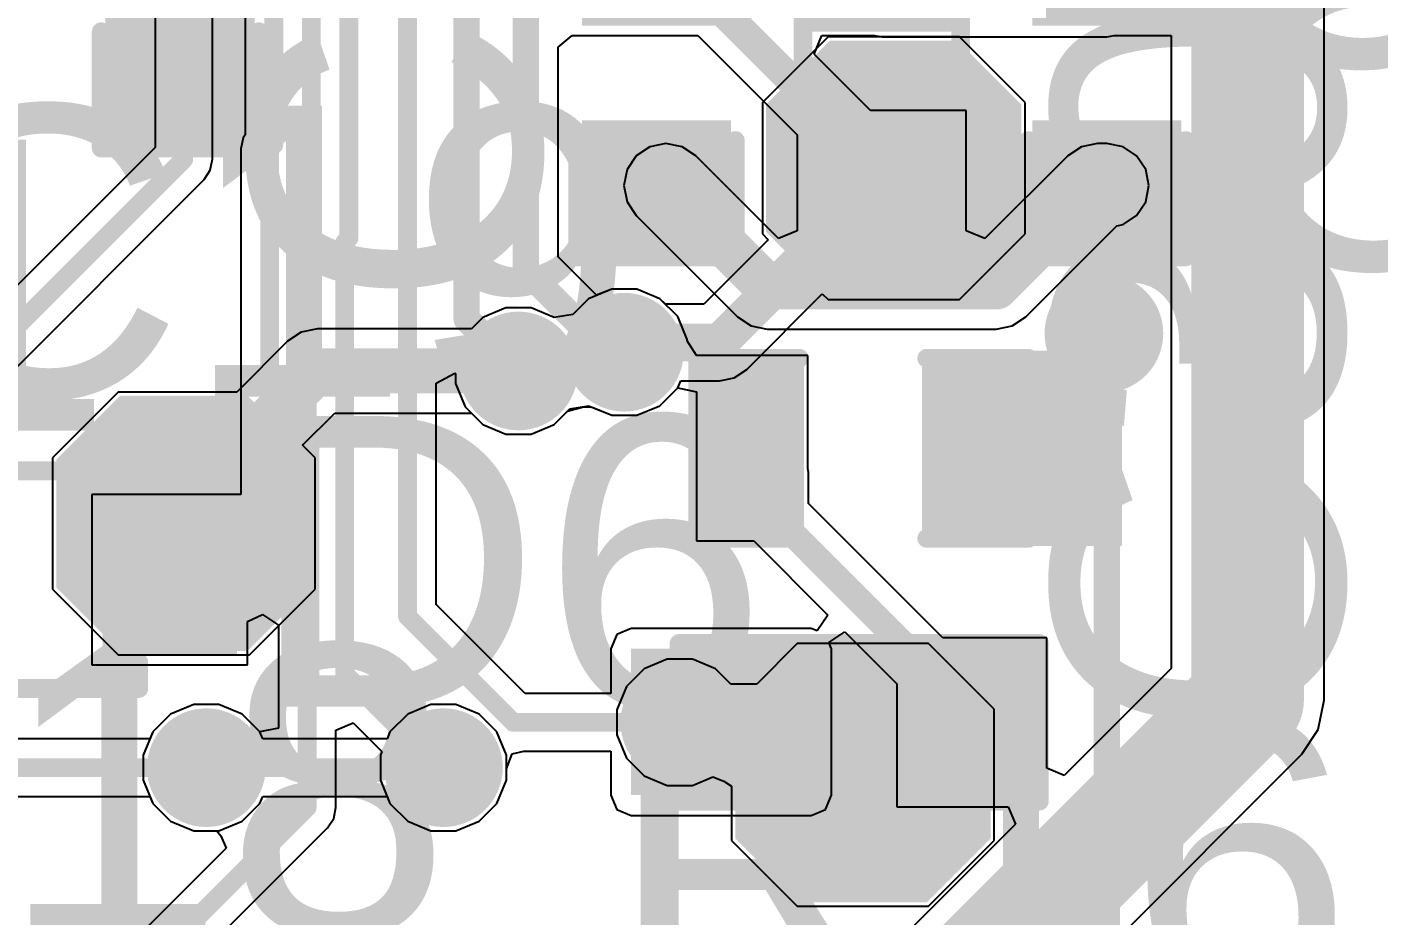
# Model space of a CAD drawing. Header units: millimetres. Extents: x -23 to 83, y -38 to 11.
# Drawn here: x 64.9 to 74.05, y -23.75 to -17.74 of the extents above; entities that cross this region are included whole.
import ezdxf

# ---------------------------------------------------------------- set-up
doc = ezdxf.new("R2010")
doc.units = ezdxf.units.MM
for name, color, linetype in [('BottomLayer', 5, 'Continuous'), ('BottomPaste', 16, 'Continuous'), ('BottomSolder', 6, 'Continuous'), ('TopLayer', 1, 'Continuous'), ('TopOverlay', 2, 'Continuous'), ('TopPaste', 8, 'Continuous'), ('TopSolder', 216, 'Continuous'), ('ViaHoleLayer', 16, 'Continuous')]:
    doc.layers.add(name, color=color, linetype=linetype)
doc.styles.add('Arial', font='', dxfattribs={"height": 0.2})
doc.styles.get('Arial').set_extended_font_data('Arial')

# ---------------------------------------------------------------- blocks, each defined once
blk = doc.blocks.new('C___0603_30')
at = {"layer": 'TopLayer'}
for points in [[(-0.3809999999999999, 0.4445), (-0.3809999999999999, -0.4445), (-1.143, -0.4445), (-1.143, 0.4445)], [(1.143, 0.4445), (1.143, -0.4445), (0.3809999999999999, -0.4445), (0.3809999999999999, 0.4445)]]:
    blk.add_hatch(color=1, dxfattribs=at).paths.add_polyline_path(points)
at = {"layer": 'TopPaste'}
for points in [[(-0.3809999999999999, 0.4445), (-0.3809999999999999, -0.4445), (-1.143, -0.4445), (-1.143, 0.4445)], [(1.143, 0.4445), (1.143, -0.4445), (0.3809999999999999, -0.4445), (0.3809999999999999, 0.4445)]]:
    blk.add_hatch(color=8, dxfattribs=at).paths.add_polyline_path(points)
at = {"layer": 'TopSolder'}
for points in [[(-0.3210001199999999, 0.50449988), (-0.3210001199999999, -0.50449988), (-1.20299988, -0.50449988), (-1.20299988, 0.50449988)], [(1.20299988, 0.50449988), (1.20299988, -0.50449988), (0.3210001199999999, -0.50449988), (0.3210001199999999, 0.50449988)]]:
    blk.add_hatch(color=216, dxfattribs=at).paths.add_polyline_path(points)
at = {"layer": 'TopOverlay', "const_width": 0.127}
for points in [[(-1.2446, -0.5334), (-1.2446, 0.5334)], [(-0.4571999999999999, 0.5334), (-1.2446, 0.5334)], [(1.2446, 0.5334), (0.4571999999999999, 0.5334)], [(1.2446, -0.5334), (1.2446, 0.5334)], [(-0.4571999999999999, -0.5334), (-1.2446, -0.5334)], [(1.2446, -0.5334), (0.4571999999999999, -0.5334)]]:
    blk.add_lwpolyline(points, dxfattribs=at)
at = {"layer": 'TopOverlay', "const_width": 0.0635}
for points in [[(-1.27635, 0.5334, 1), (-1.21285, 0.5334, 1)], [(-1.27635, 0.5334, 1), (-1.21285, 0.5334, 1)], [(-0.4889499999999999, 0.5334, 1), (-0.42545, 0.5334, 1)], [(0.42545, 0.5334, 1), (0.4889499999999999, 0.5334, 1)], [(1.21285, 0.5334, 1), (1.27635, 0.5334, 1)], [(1.21285, 0.5334, 1), (1.27635, 0.5334, 1)], [(-1.27635, -0.5334, 1), (-1.21285, -0.5334, 1)], [(-1.27635, -0.5334, 1), (-1.21285, -0.5334, 1)], [(-0.4889499999999999, -0.5334, 1), (-0.42545, -0.5334, 1)], [(0.42545, -0.5334, 1), (0.4889499999999999, -0.5334, 1)], [(1.21285, -0.5334, 1), (1.27635, -0.5334, 1)], [(1.21285, -0.5334, 1), (1.27635, -0.5334, 1)]]:
    blk.add_lwpolyline(points, format="xyb", close=True, dxfattribs=at)
blk = doc.blocks.new('CAP_0603_41')
at = {"layer": 'TopLayer'}
for points in [[(-0.3809999999999999, 0.4445), (-0.3809999999999999, -0.4445), (-1.143, -0.4445), (-1.143, 0.4445)], [(1.143, 0.4445), (1.143, -0.4445), (0.3809999999999999, -0.4445), (0.3809999999999999, 0.4445)]]:
    blk.add_hatch(color=1, dxfattribs=at).paths.add_polyline_path(points)
at = {"layer": 'TopPaste'}
for points in [[(-0.3809999999999999, 0.4445), (-0.3809999999999999, -0.4445), (-1.143, -0.4445), (-1.143, 0.4445)], [(1.143, 0.4445), (1.143, -0.4445), (0.3809999999999999, -0.4445), (0.3809999999999999, 0.4445)]]:
    blk.add_hatch(color=8, dxfattribs=at).paths.add_polyline_path(points)
at = {"layer": 'TopSolder'}
for points in [[(-0.3210001199999999, 0.50449988), (-0.3210001199999999, -0.50449988), (-1.20299988, -0.50449988), (-1.20299988, 0.50449988)], [(1.20299988, 0.50449988), (1.20299988, -0.50449988), (0.3210001199999999, -0.50449988), (0.3210001199999999, 0.50449988)]]:
    blk.add_hatch(color=216, dxfattribs=at).paths.add_polyline_path(points)
at = {"layer": 'TopOverlay', "const_width": 0.127}
for points in [[(-1.2446, 0.5334), (-1.2446, -0.5334)], [(-1.2446, 0.5334), (-0.4571999999999999, 0.5334)], [(0.4571999999999999, 0.5334), (1.2446, 0.5334)], [(1.2446, 0.5334), (1.2446, -0.5334)], [(-1.2446, -0.5334), (-0.4571999999999999, -0.5334)], [(0.4571999999999999, -0.5334), (1.2446, -0.5334)]]:
    blk.add_lwpolyline(points, dxfattribs=at)
at = {"layer": 'TopOverlay', "const_width": 0.0635}
for points in [[(-1.27635, 0.5334, 1), (-1.21285, 0.5334, 1)], [(-1.27635, 0.5334, 1), (-1.21285, 0.5334, 1)], [(-0.4889499999999999, 0.5334, 1), (-0.42545, 0.5334, 1)], [(0.42545, 0.5334, 1), (0.4889499999999999, 0.5334, 1)], [(1.21285, 0.5334, 1), (1.27635, 0.5334, 1)], [(1.21285, 0.5334, 1), (1.27635, 0.5334, 1)], [(-1.27635, -0.5334, 1), (-1.21285, -0.5334, 1)], [(-1.27635, -0.5334, 1), (-1.21285, -0.5334, 1)], [(-0.4889499999999999, -0.5334, 1), (-0.42545, -0.5334, 1)], [(0.42545, -0.5334, 1), (0.4889499999999999, -0.5334, 1)], [(1.21285, -0.5334, 1), (1.27635, -0.5334, 1)], [(1.21285, -0.5334, 1), (1.27635, -0.5334, 1)]]:
    blk.add_lwpolyline(points, format="xyb", close=True, dxfattribs=at)
blk = doc.blocks.new('CAP_0603_42')
at = {"layer": 'TopLayer'}
for points in [[(-0.3809999999999999, 0.4445), (-0.3809999999999999, -0.4445), (-1.143, -0.4445), (-1.143, 0.4445)], [(1.143, 0.4445), (1.143, -0.4445), (0.3809999999999999, -0.4445), (0.3809999999999999, 0.4445)]]:
    blk.add_hatch(color=1, dxfattribs=at).paths.add_polyline_path(points)
at = {"layer": 'TopPaste'}
for points in [[(-0.3809999999999999, 0.4445), (-0.3809999999999999, -0.4445), (-1.143, -0.4445), (-1.143, 0.4445)], [(1.143, 0.4445), (1.143, -0.4445), (0.3809999999999999, -0.4445), (0.3809999999999999, 0.4445)]]:
    blk.add_hatch(color=8, dxfattribs=at).paths.add_polyline_path(points)
at = {"layer": 'TopSolder'}
for points in [[(-0.3210001199999999, 0.50449988), (-0.3210001199999999, -0.50449988), (-1.20299988, -0.50449988), (-1.20299988, 0.50449988)], [(1.20299988, 0.50449988), (1.20299988, -0.50449988), (0.3210001199999999, -0.50449988), (0.3210001199999999, 0.50449988)]]:
    blk.add_hatch(color=216, dxfattribs=at).paths.add_polyline_path(points)
at = {"layer": 'TopOverlay', "const_width": 0.127}
for points in [[(-1.2446, 0.5334), (-1.2446, -0.5334)], [(-1.2446, 0.5334), (-0.4571999999999999, 0.5334)], [(0.4571999999999999, 0.5334), (1.2446, 0.5334)], [(1.2446, 0.5334), (1.2446, -0.5334)], [(-1.2446, -0.5334), (-0.4571999999999999, -0.5334)], [(0.4571999999999999, -0.5334), (1.2446, -0.5334)]]:
    blk.add_lwpolyline(points, dxfattribs=at)
at = {"layer": 'TopOverlay', "const_width": 0.0635}
for points in [[(-1.27635, 0.5334, 1), (-1.21285, 0.5334, 1)], [(-1.27635, 0.5334, 1), (-1.21285, 0.5334, 1)], [(-0.4889499999999999, 0.5334, 1), (-0.42545, 0.5334, 1)], [(0.42545, 0.5334, 1), (0.4889499999999999, 0.5334, 1)], [(1.21285, 0.5334, 1), (1.27635, 0.5334, 1)], [(1.21285, 0.5334, 1), (1.27635, 0.5334, 1)], [(-1.27635, -0.5334, 1), (-1.21285, -0.5334, 1)], [(-1.27635, -0.5334, 1), (-1.21285, -0.5334, 1)], [(-0.4889499999999999, -0.5334, 1), (-0.42545, -0.5334, 1)], [(0.42545, -0.5334, 1), (0.4889499999999999, -0.5334, 1)], [(1.21285, -0.5334, 1), (1.27635, -0.5334, 1)], [(1.21285, -0.5334, 1), (1.27635, -0.5334, 1)]]:
    blk.add_lwpolyline(points, format="xyb", close=True, dxfattribs=at)
blk = doc.blocks.new('SOD_323_55')
at = {"layer": 'TopLayer'}
for points in [[(-0.74999977, -0.4500003700000001), (-1.55000071, -0.4500003699999999), (-1.55000071, 0.4500003700000001), (-0.74999977, 0.4500003699999999)], [(1.55000071, -0.4500003700000001), (0.74999977, -0.4500003699999999), (0.74999977, 0.4500003700000001), (1.55000071, 0.4500003699999999)]]:
    blk.add_hatch(color=1, dxfattribs=at).paths.add_polyline_path(points)
at = {"layer": 'TopOverlay'}
for points in [[(-2.0066, 0.4826), (-0.9143999999999999, 0.4826), (-0.9143999999999999, 0.7874), (-2.0066, 0.7874)], [(-2.0066, -0.508), (-1.5748, -0.508), (-1.5748, 0.508), (-2.0066, 0.508)], [(-2.0066, -0.7874), (-0.9143999999999999, -0.7874), (-0.9143999999999999, -0.4826), (-2.0066, -0.4826)]]:
    blk.add_hatch(color=2, dxfattribs=at).paths.add_polyline_path(points)
at = {"layer": 'TopPaste'}
for points in [[(-0.74999977, -0.4500003700000001), (-1.55000071, -0.4500003699999999), (-1.55000071, 0.4500003700000001), (-0.74999977, 0.4500003699999999)], [(1.55000071, -0.4500003700000001), (0.74999977, -0.4500003699999999), (0.74999977, 0.4500003700000001), (1.55000071, 0.4500003699999999)]]:
    blk.add_hatch(color=8, dxfattribs=at).paths.add_polyline_path(points)
at = {"layer": 'TopSolder'}
for points in [[(-0.69499861, -0.50500153), (-1.60500187, -0.5050015299999998), (-1.60500187, 0.50500153), (-0.69499861, 0.5050015299999998)], [(1.60500187, -0.50500153), (0.69499861, -0.5050015299999998), (0.69499861, 0.50500153), (1.60500187, 0.5050015299999998)]]:
    blk.add_hatch(color=216, dxfattribs=at).paths.add_polyline_path(points)
at = {"layer": 'TopOverlay', "const_width": 0.127}
for points in [[(-0.9143999999999999, 0.7366), (0.9397999999999999, 0.7366)], [(0.9397999999999999, 0.5588), (0.9397999999999999, 0.7366)], [(0.9397999999999999, -0.7366), (0.9397999999999999, -0.5588)], [(-0.9143999999999999, -0.7366), (0.9397999999999999, -0.7366)]]:
    blk.add_lwpolyline(points, dxfattribs=at)
at = {"layer": 'TopOverlay', "const_width": 0.0635}
for points in [[(-0.9461499999999999, 0.7366, 1), (-0.88265, 0.7366, 1)], [(0.9080499999999999, 0.7366, 1), (0.9715499999999999, 0.7366, 1)], [(0.9080499999999999, 0.7366, 1), (0.9715499999999999, 0.7366, 1)], [(0.9080499999999999, 0.5588, 1), (0.9715499999999999, 0.5588, 1)], [(0.9080499999999999, -0.5588, 1), (0.9715499999999999, -0.5588, 1)], [(-0.9461499999999999, -0.7366, 1), (-0.88265, -0.7366, 1)], [(0.9080499999999999, -0.7366, 1), (0.9715499999999999, -0.7366, 1)], [(0.9080499999999999, -0.7366, 1), (0.9715499999999999, -0.7366, 1)]]:
    blk.add_lwpolyline(points, format="xyb", close=True, dxfattribs=at)
blk = doc.blocks.new('LED_0603_60')
at = {"layer": 'TopLayer'}
for points in [[(-0.999998, 0.5000002699999999), (-0.499999, 0.5000002699999999), (-0.499999, -0.5000002699999999), (-0.999998, -0.5000002699999999)], [(0.50000154, 0.5000002699999999), (1.00000054, 0.5000002699999999), (1.00000054, -0.5000002699999999), (0.50000154, -0.5000002699999999)]]:
    blk.add_hatch(color=1, dxfattribs=at).paths.add_polyline_path(points)
at = {"layer": 'TopOverlay'}
blk.add_hatch(color=2, dxfattribs=at).paths.add_polyline_path([(1.11760254, -0.6604), (1.75259746, -0.6604), (1.75259746, 0.6604), (1.11760254, 0.6604)])
at = {"layer": 'TopPaste'}
for points in [[(-0.999998, 0.5000002699999999), (-0.499999, 0.5000002699999999), (-0.499999, -0.5000002699999999), (-0.999998, -0.5000002699999999)], [(0.50000154, 0.5000002699999999), (1.00000054, 0.5000002699999999), (1.00000054, -0.5000002699999999), (0.50000154, -0.5000002699999999)]]:
    blk.add_hatch(color=8, dxfattribs=at).paths.add_polyline_path(points)
at = {"layer": 'TopSolder'}
for points in [[(-1.101598, 0.6016002699999999), (-0.398399, 0.6016002699999999), (-0.398399, -0.6016002699999999), (-1.101598, -0.6016002699999999)], [(0.39840154, 0.6016002699999999), (1.10160054, 0.6016002699999999), (1.10160054, -0.6016002699999999), (0.39840154, -0.6016002699999999)]]:
    blk.add_hatch(color=216, dxfattribs=at).paths.add_polyline_path(points)
at = {"layer": 'TopOverlay', "const_width": 0.127}
for points in [[(-1.1176, 0.6096), (-0.4318, 0.6096)], [(-1.1176, -0.6096), (-1.1176, 0.6096)], [(0.4318, 0.6096), (1.11760254, 0.6096)], [(1.11760254, -0.6096), (1.11760254, 0.6096)], [(-1.1176, -0.6096), (-0.4318, -0.6096)], [(0.4318, -0.6096), (1.11760254, -0.6096)]]:
    blk.add_lwpolyline(points, dxfattribs=at)
at = {"layer": 'TopOverlay', "const_width": 0.0635}
for points in [[(-1.14935, 0.6096, 1), (-1.08585, 0.6096, 1)], [(-1.14935, 0.6096, 1), (-1.08585, 0.6096, 1)], [(-0.46355, 0.6096, 1), (-0.40005, 0.6096, 1)], [(0.40005, 0.6096, 1), (0.46355, 0.6096, 1)], [(1.08585254, 0.6096, 1), (1.14935254, 0.6096, 1)], [(1.08585254, 0.6096, 1), (1.14935254, 0.6096, 1)], [(-1.14935, -0.6096, 1), (-1.08585, -0.6096, 1)], [(-1.14935, -0.6096, 1), (-1.08585, -0.6096, 1)], [(-0.46355, -0.6096, 1), (-0.40005, -0.6096, 1)], [(0.40005, -0.6096, 1), (0.46355, -0.6096, 1)], [(1.08585254, -0.6096, 1), (1.14935254, -0.6096, 1)], [(1.08585254, -0.6096, 1), (1.14935254, -0.6096, 1)]]:
    blk.add_lwpolyline(points, format="xyb", close=True, dxfattribs=at)
blk = doc.blocks.new('T__________B_77')
at = {"layer": 'BottomLayer'}
blk.add_hatch(color=5, dxfattribs=at).paths.add_polyline_path([(0.3809999999999999, 0.7619999999999999), (-0.3809999999999999, 0.7619999999999999), (-0.7619999999999999, 0.3809999999999999), (-0.7619999999999999, -0.3809999999999999), (-0.3809999999999999, -0.7619999999999999), (0.3809999999999999, -0.7619999999999999), (0.7619999999999999, -0.3809999999999999), (0.7619999999999999, 0.3809999999999999)])
at = {"layer": 'BottomPaste'}
blk.add_hatch(color=16, dxfattribs=at).paths.add_polyline_path([(0.3809999999999999, 0.7619999999999999), (-0.3809999999999999, 0.7619999999999999), (-0.7619999999999999, 0.3809999999999999), (-0.7619999999999999, -0.3809999999999999), (-0.3809999999999999, -0.7619999999999999), (0.3809999999999999, -0.7619999999999999), (0.7619999999999999, -0.3809999999999999), (0.7619999999999999, 0.3809999999999999)])
at = {"layer": 'BottomSolder'}
blk.add_hatch(color=6, dxfattribs=at).paths.add_polyline_path([(0.4318, 0.8636), (-0.4318, 0.8636), (-0.8636, 0.4318), (-0.8636, -0.4318), (-0.4318, -0.8636), (0.4318, -0.8636), (0.8636, -0.4318), (0.8636, 0.4318)])
blk = doc.blocks.new('T__________B_78')
at = {"layer": 'BottomLayer'}
blk.add_hatch(color=5, dxfattribs=at).paths.add_polyline_path([(0.3809999999999999, 0.7619999999999999), (-0.3809999999999999, 0.7619999999999999), (-0.7619999999999999, 0.3809999999999999), (-0.7619999999999999, -0.3809999999999999), (-0.3809999999999999, -0.7619999999999999), (0.3809999999999999, -0.7619999999999999), (0.7619999999999999, -0.3809999999999999), (0.7619999999999999, 0.3809999999999999)])
at = {"layer": 'BottomPaste'}
blk.add_hatch(color=16, dxfattribs=at).paths.add_polyline_path([(0.3809999999999999, 0.7619999999999999), (-0.3809999999999999, 0.7619999999999999), (-0.7619999999999999, 0.3809999999999999), (-0.7619999999999999, -0.3809999999999999), (-0.3809999999999999, -0.7619999999999999), (0.3809999999999999, -0.7619999999999999), (0.7619999999999999, -0.3809999999999999), (0.7619999999999999, 0.3809999999999999)])
at = {"layer": 'BottomSolder'}
blk.add_hatch(color=6, dxfattribs=at).paths.add_polyline_path([(0.4318, 0.8636), (-0.4318, 0.8636), (-0.8636, 0.4318), (-0.8636, -0.4318), (-0.4318, -0.8636), (0.4318, -0.8636), (0.8636, -0.4318), (0.8636, 0.4318)])
blk = doc.blocks.new('R___0603_108')
at = {"layer": 'TopLayer'}
for points in [[(-0.3809999999999999, 0.4445), (-0.3809999999999999, -0.4445), (-1.143, -0.4445), (-1.143, 0.4445)], [(1.143, 0.4445), (1.143, -0.4445), (0.3809999999999999, -0.4445), (0.3809999999999999, 0.4445)]]:
    blk.add_hatch(color=1, dxfattribs=at).paths.add_polyline_path(points)
at = {"layer": 'TopPaste'}
for points in [[(-0.3809999999999999, 0.4445), (-0.3809999999999999, -0.4445), (-1.143, -0.4445), (-1.143, 0.4445)], [(1.143, 0.4445), (1.143, -0.4445), (0.3809999999999999, -0.4445), (0.3809999999999999, 0.4445)]]:
    blk.add_hatch(color=8, dxfattribs=at).paths.add_polyline_path(points)
at = {"layer": 'TopSolder'}
for points in [[(-0.2794, 0.5460999999999999), (-0.2794, -0.5460999999999999), (-1.2446, -0.5460999999999999), (-1.2446, 0.5460999999999999)], [(1.2446, 0.5460999999999999), (1.2446, -0.5460999999999999), (0.2794, -0.5460999999999999), (0.2794, 0.5460999999999999)]]:
    blk.add_hatch(color=216, dxfattribs=at).paths.add_polyline_path(points)
at = {"layer": 'TopOverlay', "const_width": 0.127}
for points in [[(1.2192, 0.5334), (-1.2192, 0.5334)], [(-1.2192, 0.5334), (-1.2192, -0.5334)], [(1.2192, 0.5334), (1.2192, -0.5334)], [(1.2192, -0.5334), (-1.2192, -0.5334)]]:
    blk.add_lwpolyline(points, dxfattribs=at)
at = {"layer": 'TopOverlay', "const_width": 0.0635}
for points in [[(-1.25095, 0.5334, 1), (-1.18745, 0.5334, 1)], [(-1.25095, 0.5334, 1), (-1.18745, 0.5334, 1)], [(1.18745, 0.5334, 1), (1.25095, 0.5334, 1)], [(1.18745, 0.5334, 1), (1.25095, 0.5334, 1)], [(-1.25095, -0.5334, 1), (-1.18745, -0.5334, 1)], [(-1.25095, -0.5334, 1), (-1.18745, -0.5334, 1)], [(1.18745, -0.5334, 1), (1.25095, -0.5334, 1)], [(1.18745, -0.5334, 1), (1.25095, -0.5334, 1)]]:
    blk.add_lwpolyline(points, format="xyb", close=True, dxfattribs=at)
blk = doc.blocks.new('R___0603_109')
at = {"layer": 'TopLayer'}
for points in [[(-0.3809999999999999, 0.4445), (-0.3809999999999999, -0.4445), (-1.143, -0.4445), (-1.143, 0.4445)], [(1.143, 0.4445), (1.143, -0.4445), (0.3809999999999999, -0.4445), (0.3809999999999999, 0.4445)]]:
    blk.add_hatch(color=1, dxfattribs=at).paths.add_polyline_path(points)
at = {"layer": 'TopPaste'}
for points in [[(-0.3809999999999999, 0.4445), (-0.3809999999999999, -0.4445), (-1.143, -0.4445), (-1.143, 0.4445)], [(1.143, 0.4445), (1.143, -0.4445), (0.3809999999999999, -0.4445), (0.3809999999999999, 0.4445)]]:
    blk.add_hatch(color=8, dxfattribs=at).paths.add_polyline_path(points)
at = {"layer": 'TopSolder'}
for points in [[(-0.2794, 0.5460999999999999), (-0.2794, -0.5460999999999999), (-1.2446, -0.5460999999999999), (-1.2446, 0.5460999999999999)], [(1.2446, 0.5460999999999999), (1.2446, -0.5460999999999999), (0.2794, -0.5460999999999999), (0.2794, 0.5460999999999999)]]:
    blk.add_hatch(color=216, dxfattribs=at).paths.add_polyline_path(points)
at = {"layer": 'TopOverlay', "const_width": 0.127}
for points in [[(-1.2192, 0.5334), (1.2192, 0.5334)], [(-1.2192, 0.5334), (-1.2192, -0.5334)], [(1.2192, 0.5334), (1.2192, -0.5334)], [(-1.2192, -0.5334), (1.2192, -0.5334)]]:
    blk.add_lwpolyline(points, dxfattribs=at)
at = {"layer": 'TopOverlay', "const_width": 0.0635}
for points in [[(-1.25095, 0.5334, 1), (-1.18745, 0.5334, 1)], [(-1.25095, 0.5334, 1), (-1.18745, 0.5334, 1)], [(1.18745, 0.5334, 1), (1.25095, 0.5334, 1)], [(1.18745, 0.5334, 1), (1.25095, 0.5334, 1)], [(-1.25095, -0.5334, 1), (-1.18745, -0.5334, 1)], [(-1.25095, -0.5334, 1), (-1.18745, -0.5334, 1)], [(1.18745, -0.5334, 1), (1.25095, -0.5334, 1)], [(1.18745, -0.5334, 1), (1.25095, -0.5334, 1)]]:
    blk.add_lwpolyline(points, format="xyb", close=True, dxfattribs=at)
blk = doc.blocks.new('T__________B_131')
at = {"layer": 'BottomLayer'}
blk.add_hatch(color=5, dxfattribs=at).paths.add_polyline_path([(0.3809999999999999, 0.7619999999999999), (-0.3809999999999999, 0.7619999999999999), (-0.7619999999999999, 0.3809999999999999), (-0.7619999999999999, -0.3809999999999999), (-0.3809999999999999, -0.7619999999999999), (0.3809999999999999, -0.7619999999999999), (0.7619999999999999, -0.3809999999999999), (0.7619999999999999, 0.3809999999999999)])
at = {"layer": 'BottomPaste'}
blk.add_hatch(color=16, dxfattribs=at).paths.add_polyline_path([(0.3809999999999999, 0.7619999999999999), (-0.3809999999999999, 0.7619999999999999), (-0.7619999999999999, 0.3809999999999999), (-0.7619999999999999, -0.3809999999999999), (-0.3809999999999999, -0.7619999999999999), (0.3809999999999999, -0.7619999999999999), (0.7619999999999999, -0.3809999999999999), (0.7619999999999999, 0.3809999999999999)])
at = {"layer": 'BottomSolder'}
blk.add_hatch(color=6, dxfattribs=at).paths.add_polyline_path([(0.4318, 0.8636), (-0.4318, 0.8636), (-0.8636, 0.4318), (-0.8636, -0.4318), (-0.4318, -0.8636), (0.4318, -0.8636), (0.8636, -0.4318), (0.8636, 0.4318)])

msp = doc.modelspace()

# ---------------------------------------------------------------- hatches: boundary and pattern name
at = {"layer": 'BottomLayer'}
h = msp.add_hatch(color=5, dxfattribs=at)
edge = h.paths.add_edge_path()
edge.add_arc((72.18679999999999, -19.812), 0.2999994, 0, 360)
h = msp.add_hatch(color=5, dxfattribs=at)
edge = h.paths.add_edge_path()
edge.add_arc((68.94021771999999, -19.939), 0.2999994, 0, 360)
h = msp.add_hatch(color=5, dxfattribs=at)
edge = h.paths.add_edge_path()
edge.add_arc((68.22439999999999, -20.066), 0.2999994, 0, 360)
h = msp.add_hatch(color=5, dxfattribs=at)
edge = h.paths.add_edge_path()
edge.add_arc((69.3166, -22.443694), 0.2999994, 0, 360)
h = msp.add_hatch(color=5, dxfattribs=at)
edge = h.paths.add_edge_path()
edge.add_arc((66.11111999999999, -22.75058188), 0.2999994, 0, 360)
h = msp.add_hatch(color=5, dxfattribs=at)
edge = h.paths.add_edge_path()
edge.add_arc((67.7164, -22.75058188), 0.2999994, 0, 360)
at = {"layer": 'BottomSolder'}
h = msp.add_hatch(color=6, dxfattribs=at)
edge = h.paths.add_edge_path()
edge.add_arc((72.18679999999999, -19.812), 0.4015993999999999, 0, 360)
h = msp.add_hatch(color=6, dxfattribs=at)
edge = h.paths.add_edge_path()
edge.add_arc((68.94021771999999, -19.939), 0.4015993999999999, 0, 360)
h = msp.add_hatch(color=6, dxfattribs=at)
edge = h.paths.add_edge_path()
edge.add_arc((68.22439999999999, -20.066), 0.4015993999999999, 0, 360)
h = msp.add_hatch(color=6, dxfattribs=at)
edge = h.paths.add_edge_path()
edge.add_arc((69.3166, -22.443694), 0.4015993999999999, 0, 360)
h = msp.add_hatch(color=6, dxfattribs=at)
edge = h.paths.add_edge_path()
edge.add_arc((66.11111999999999, -22.75058188), 0.4015993999999999, 0, 360)
h = msp.add_hatch(color=6, dxfattribs=at)
edge = h.paths.add_edge_path()
edge.add_arc((67.7164, -22.75058188), 0.4015993999999999, 0, 360)
at = {"layer": 'TopLayer'}
h = msp.add_hatch(color=1, dxfattribs=at)
edge = h.paths.add_edge_path()
edge.add_arc((72.18679999999999, -19.812), 0.2999994, 0, 360)
h = msp.add_hatch(color=1, dxfattribs=at)
edge = h.paths.add_edge_path()
edge.add_arc((68.94021771999999, -19.939), 0.2999994, 0, 360)
h = msp.add_hatch(color=1, dxfattribs=at)
edge = h.paths.add_edge_path()
edge.add_arc((68.22439999999999, -20.066), 0.2999994, 0, 360)
msp.add_hatch(color=1, dxfattribs=at).paths.add_polyline_path([(68.9864, -22.9362), (70.20559999999999, -22.9362), (70.20559999999999, -21.9456), (68.9864, -21.9456)])
h = msp.add_hatch(color=1, dxfattribs=at)
edge = h.paths.add_edge_path()
edge.add_arc((69.3166, -22.443694), 0.2999994, 0, 360)
h = msp.add_hatch(color=1, dxfattribs=at)
edge = h.paths.add_edge_path()
edge.add_arc((66.11111999999999, -22.75058188), 0.2999994, 0, 360)
h = msp.add_hatch(color=1, dxfattribs=at)
edge = h.paths.add_edge_path()
edge.add_arc((67.7164, -22.75058188), 0.2999994, 0, 360)
at = {"layer": 'TopSolder'}
h = msp.add_hatch(color=216, dxfattribs=at)
edge = h.paths.add_edge_path()
edge.add_arc((72.18679999999999, -19.812), 0.4015993999999999, 0, 360)
h = msp.add_hatch(color=216, dxfattribs=at)
edge = h.paths.add_edge_path()
edge.add_arc((68.94021771999999, -19.939), 0.4015993999999999, 0, 360)
h = msp.add_hatch(color=216, dxfattribs=at)
edge = h.paths.add_edge_path()
edge.add_arc((68.22439999999999, -20.066), 0.4015993999999999, 0, 360)
h = msp.add_hatch(color=216, dxfattribs=at)
edge = h.paths.add_edge_path()
edge.add_arc((69.3166, -22.443694), 0.4015993999999999, 0, 360)
h = msp.add_hatch(color=216, dxfattribs=at)
edge = h.paths.add_edge_path()
edge.add_arc((66.11111999999999, -22.75058188), 0.4015993999999999, 0, 360)
h = msp.add_hatch(color=216, dxfattribs=at)
edge = h.paths.add_edge_path()
edge.add_arc((67.7164, -22.75058188), 0.4015993999999999, 0, 360)
at = {"layer": 'ViaHoleLayer'}
h = msp.add_hatch(color=16, dxfattribs=at)
edge = h.paths.add_edge_path()
edge.add_arc((72.18679999999999, -19.812), 0.1499997, 0, 360)
h = msp.add_hatch(color=16, dxfattribs=at)
edge = h.paths.add_edge_path()
edge.add_arc((68.94021771999999, -19.939), 0.1499997, 0, 360)
h = msp.add_hatch(color=16, dxfattribs=at)
edge = h.paths.add_edge_path()
edge.add_arc((68.22439999999999, -20.066), 0.1499997, 0, 360)
h = msp.add_hatch(color=16, dxfattribs=at)
edge = h.paths.add_edge_path()
edge.add_arc((69.3166, -22.443694), 0.1499997, 0, 360)
h = msp.add_hatch(color=16, dxfattribs=at)
edge = h.paths.add_edge_path()
edge.add_arc((66.11111999999999, -22.75058188), 0.1499997, 0, 360)
h = msp.add_hatch(color=16, dxfattribs=at)
edge = h.paths.add_edge_path()
edge.add_arc((67.7164, -22.75058188), 0.1499997, 0, 360)

# ---------------------------------------------------------------- linework, layer by layer
at = {"layer": 'BottomLayer'}
for p, q in [((66.15295126, -18.6336813), (66.15295126, -15.95498206)), ((65.76448873999999, -16.02657958), (65.76448873999999, -18.55324204)), ((70.31989999999999, -17.8054), (69.8754, -18.2499)), ((71.2089, -17.8054), (70.31989999999999, -17.8054)), ((71.6534, -18.2499), (71.2089, -17.8054)), ((69.8754, -18.2499), (69.8754, -19.1389)), ((71.6534, -19.1389), (71.6534, -18.2499)), ((65.76448873999999, -18.55324204), (64.06242712, -20.25530112)), ((66.13816592, -18.70802202), (66.15295379999999, -18.633694)), ((66.15295379999999, -18.633694), (66.15295126, -18.6336813)), ((66.09606287999999, -18.77103688), (66.13816592, -18.70802202)), ((64.33711287999999, -20.52998688), (66.09605526, -18.77104196)), ((66.09605526, -18.77104196), (66.09606287999999, -18.77103688)), ((69.91452362, -19.17802362), (69.47872566, -19.61382158)), ((69.8754, -19.1389), (69.91452362, -19.17802362)), ((71.2089, -19.5834), (71.6534, -19.1389)), ((68.69834368, -19.57700936), (68.5921666, -19.68318644)), ((68.85528266, -19.5120006), (68.69834368, -19.57700936)), ((69.02515278, -19.5120006), (68.85528266, -19.5120006)), ((69.18209175999999, -19.57700936), (69.02515278, -19.5120006)), ((69.21890398, -19.61382158), (69.18209175999999, -19.57700936)), ((69.76912132, -20.05592128), (70.2807713, -19.5442713)), ((70.2807713, -19.5442713), (70.31989999999999, -19.5834)), ((68.13946494, -19.6390006), (67.98252595999999, -19.70400936)), ((68.30933506, -19.6390006), (68.13946494, -19.6390006)), ((68.46627149999999, -19.70400936), (68.30933506, -19.6390006)), ((69.47872566, -19.61382158), (69.21890398, -19.61382158)), ((70.31989999999999, -19.5834), (71.2089, -19.5834)), ((67.98252595999999, -19.70400936), (67.90540902, -19.7811263)), ((68.5921666, -19.68318644), (68.46627149999999, -19.70400936)), ((66.75419720000001, -19.80281028), (66.66177676, -19.86456276)), ((66.863214, -19.78112376), (66.75419720000001, -19.80281028)), ((66.8632267, -19.7811263), (66.863214, -19.78112376)), ((67.90540902, -19.7811263), (66.8632267, -19.7811263)), ((66.66177168, -19.86457038), (66.31784805999999, -20.208494)), ((66.66177676, -19.86456276), (66.66177168, -19.86457038)), ((69.58599747999999, -20.1317733), (69.68510319999999, -20.11206036)), ((69.68510319999999, -20.11206036), (69.76912132, -20.05592128)), ((65.51422, -20.208494), (65.06971999999999, -20.652994)), ((66.31784805999999, -20.208494), (65.51422, -20.208494)), ((69.18209175999999, -20.30099064), (69.30220836, -20.18087404)), ((69.30220836, -20.18087404), (69.32254614, -20.1317733)), ((69.32254614, -20.1317733), (69.58599747999999, -20.1317733)), ((68.57245112, -20.32181356), (68.69834621999999, -20.30099064)), ((68.69834621999999, -20.30099064), (68.85528266, -20.3659994)), ((69.02515278, -20.3659994), (69.18209175999999, -20.30099064)), ((66.76340723999999, -20.56868124), (66.98121223999999, -20.3508737)), ((66.98121223999999, -20.3508737), (67.90540902, -20.3508737)), ((67.90540902, -20.3508737), (67.98252595999999, -20.42799064)), ((68.46627403999999, -20.42799064), (68.57245112, -20.32181356)), ((68.85528266, -20.3659994), (69.02515278, -20.3659994)), ((67.98252595999999, -20.42799064), (68.13946494, -20.4929994)), ((68.13946494, -20.4929994), (68.30933506, -20.4929994)), ((68.30933506, -20.4929994), (68.46627403999999, -20.42799064)), ((66.84772, -20.652994), (66.76340723999999, -20.56868124)), ((65.06971999999999, -20.652994), (65.06971999999999, -21.541994)), ((66.84772, -21.541994), (66.84772, -20.652994)), ((65.06971999999999, -21.541994), (65.51422, -21.986494)), ((66.40322, -21.986494), (66.84772, -21.541994)), ((70.11162, -21.910294), (69.83719586, -22.18471814)), ((71.00062, -21.910294), (70.11162, -21.910294)), ((71.44512, -22.354794), (71.00062, -21.910294)), ((65.51422, -21.986494), (66.40322, -21.986494)), ((69.23166494, -22.0166946), (69.07472596, -22.08170336)), ((69.40153506, -22.0166946), (69.23166494, -22.0166946)), ((69.55847404, -22.08170336), (69.40153506, -22.0166946)), ((69.07472596, -22.08170336), (68.95460935999999, -22.20181996)), ((69.66148881999999, -22.18471814), (69.55847404, -22.08170336)), ((68.95460935999999, -22.20181996), (68.8896006, -22.35875894)), ((69.83719586, -22.18471814), (69.66148881999999, -22.18471814)), ((66.02618494, -22.32358248), (65.86924595999999, -22.38859124)), ((66.19605506, -22.32358248), (66.02618494, -22.32358248)), ((66.35299404, -22.38859124), (66.19605506, -22.32358248)), ((67.63146494, -22.32358248), (67.47452596, -22.38859124)), ((67.80133506, -22.32358248), (67.63146494, -22.32358248)), ((67.95827403999999, -22.38859124), (67.80133506, -22.32358248)), ((65.86924595999999, -22.38859124), (65.74912936, -22.50870784)), ((66.47311063999999, -22.50870784), (66.35299404, -22.38859124)), ((67.47452596, -22.38859124), (67.35440935999999, -22.50870784)), ((68.07839064, -22.50870784), (67.95827403999999, -22.38859124)), ((68.8896006, -22.35875894), (68.8896006, -22.52862906)), ((71.44512, -23.243794), (71.44512, -22.354794)), ((65.74912936, -22.50870784), (65.6841206, -22.66564682)), ((66.49284644, -22.55635062), (66.47311063999999, -22.50870784)), ((67.35440935999999, -22.50870784), (67.33467356, -22.55635062)), ((68.14339939999999, -22.66564682), (68.07839064, -22.50870784)), ((67.33467356, -22.55635062), (66.49284644, -22.55635062)), ((68.8896006, -22.52862906), (68.95460935999999, -22.68556804)), ((65.6841206, -22.66564682), (65.6841206, -22.83551694)), ((68.14339939999999, -22.83551694), (68.14339939999999, -22.66564682)), ((68.95460935999999, -22.68556804), (69.07472596, -22.80568464)), ((65.6841206, -22.83551694), (65.74912936, -22.99245592)), ((68.07839064, -22.99245592), (68.14339939999999, -22.83551694)), ((69.07472596, -22.80568464), (69.23166494, -22.8706934)), ((69.23166494, -22.8706934), (69.40153506, -22.8706934)), ((69.40153506, -22.8706934), (69.54012, -22.81328686)), ((69.54012, -22.81328686), (69.61491538, -22.8425502)), ((69.61491538, -22.8425502), (69.66712, -22.87664462)), ((69.66712, -22.87664462), (69.66712, -23.243794)), ((66.47311063999999, -22.99245592), (66.49284644, -22.94481314)), ((66.49284644, -22.94481314), (67.33467356, -22.94481314)), ((67.33467356, -22.94481314), (67.35440935999999, -22.99245592)), ((65.74912936, -22.99245592), (65.86924595999999, -23.11257252)), ((66.35299404, -23.11257252), (66.47311063999999, -22.99245592)), ((67.35440935999999, -22.99245592), (67.47452596, -23.11257252)), ((67.95827403999999, -23.11257252), (68.07839064, -22.99245592)), ((65.86924595999999, -23.11257252), (66.02618494, -23.17758128)), ((66.19605506, -23.17758128), (66.35299404, -23.11257252)), ((67.47452596, -23.11257252), (67.63146494, -23.17758128)), ((67.80133506, -23.17758128), (67.95827403999999, -23.11257252)), ((66.02618494, -23.17758128), (66.19605506, -23.17758128)), ((67.63146494, -23.17758128), (67.80133506, -23.17758128)), ((69.66712, -23.243794), (70.11162, -23.688294)), ((71.00062, -23.688294), (71.44512, -23.243794)), ((70.11162, -23.688294), (71.00062, -23.688294))]:
    msp.add_line(p, q, dxfattribs=at)
for points, const_width in [([(65.95872, -18.633694), (65.95872, -15.94612508)], 0.127), ([(63.59652, -20.995894), (65.95872, -18.633694)], 0.127), ([(69.58599747999999, -19.87279744), (70.76439492, -18.6944)], 0.254), ([(70.76439492, -18.6944), (70.7644, -18.6944)], 0.1778), ([(68.94021771999999, -19.939), (69.00642027999999, -19.87279744)], 0.254), ([(69.00642027999999, -19.87279744), (69.58599747999999, -19.87279744)], 0.254), ([(66.11111999999999, -20.818094), (66.863214, -20.066)], 0.3048), ([(66.863214, -20.066), (68.22439999999999, -20.066)], 0.3048), ([(69.3166, -22.443694), (70.55611999999999, -22.443694)], 0.254), ([(66.11111999999999, -22.75058188), (67.7164, -22.75058188)], 0.127)]:
    msp.add_lwpolyline(points, dxfattribs=dict(at, const_width=const_width))
for points, const_width in [([(65.92697, -18.633694, 1), (65.99047, -18.633694, 1)], 0.0635), ([(65.92697, -18.633694, 1), (65.99047, -18.633694, 1)], 0.0635), ([(70.70089492, -18.6944, 1), (70.82789491999999, -18.6944, 1)], 0.127), ([(70.71994491999999, -18.6944, 1), (70.80884492, -18.6944, 1)], 0.08889999999999999), ([(70.71995, -18.6944, 1), (70.80884999999999, -18.6944, 1)], 0.08889999999999999), ([(68.94292028, -19.87279744, 1), (69.06992027999999, -19.87279744, 1)], 0.127), ([(68.94292028, -19.87279744, 1), (69.06992027999999, -19.87279744, 1)], 0.127), ([(69.52249748, -19.87279744, 1), (69.64949748, -19.87279744, 1)], 0.127), ([(69.52249748, -19.87279744, 1), (69.64949748, -19.87279744, 1)], 0.127), ([(68.87671772, -19.939, 1), (69.00371772, -19.939, 1)], 0.127), ([(66.787014, -20.066, 1), (66.93941399999999, -20.066, 1)], 0.1524), ([(66.787014, -20.066, 1), (66.93941399999999, -20.066, 1)], 0.1524), ([(68.14819999999999, -20.066, 1), (68.3006, -20.066, 1)], 0.1524), ([(66.03492, -20.818094, 1), (66.18732, -20.818094, 1)], 0.1524), ([(69.2531, -22.443694, 1), (69.3801, -22.443694, 1)], 0.127), ([(70.49262, -22.443694, 1), (70.61962, -22.443694, 1)], 0.127), ([(66.07937, -22.75058188, 1), (66.14287, -22.75058188, 1)], 0.0635), ([(67.68465, -22.75058188, 1), (67.74815, -22.75058188, 1)], 0.0635)]:
    msp.add_lwpolyline(points, format="xyb", close=True, dxfattribs=dict(at, const_width=const_width))
at = {"layer": 'TopLayer'}
for p, q in [((73.67757172, -22.2935673), (73.67757172, -16.347694)), ((66.37408873999999, -17.058894), (66.37408873999999, -18.46858384)), ((68.49335044, -17.8745134), (68.58762254, -17.795494)), ((68.58762254, -17.795494), (69.43909912, -17.795494)), ((69.43909912, -17.795494), (70.11162, -18.46801742)), ((70.22534342, -17.922494), (70.27794936000001, -17.795494)), ((70.27794936000001, -17.795494), (70.63308708, -17.795494)), ((70.63308708, -17.795494), (70.68311999999999, -17.80544572)), ((70.68311999999999, -17.80544572), (72.20711999999999, -17.80544572)), ((72.20711999999999, -17.80544572), (72.25715292, -17.795494)), ((72.25715292, -17.795494), (72.64166827999999, -17.795494)), ((72.64166827999999, -17.795494), (72.64166827999999, -22.07903636)), ((68.49335044, -19.29405336), (68.49335044, -17.8745134)), ((70.60634342, -18.303494), (70.22534342, -17.922494)), ((71.25461999999999, -18.303494), (70.60634342, -18.303494)), ((71.25461999999999, -19.11801358), (71.25461999999999, -18.303494)), ((66.37408873999999, -18.46858384), (66.36065468, -18.48869048)), ((70.11162, -18.46801742), (70.11162, -19.11801612)), ((66.36065468, -18.48869048), (66.34586934, -18.56302104)), ((66.34586934, -18.56302104), (66.34586934, -20.9014949)), ((69.11360319999999, -18.54830428), (69.02118275999999, -18.61005676)), ((69.22261999999999, -18.52661776), (69.11360319999999, -18.54830428)), ((69.33163679999998, -18.54830428), (69.22261999999999, -18.52661776)), ((69.42405724, -18.61005676), (69.33163679999998, -18.54830428)), ((72.03460319999999, -18.54830428), (71.94218276, -18.61005676)), ((72.14362, -18.52661776), (72.03460319999999, -18.54830428)), ((72.1436327, -18.5266203), (72.14362, -18.52661776)), ((72.20711999999999, -18.5266203), (72.1436327, -18.5266203)), ((72.3161368, -18.54830428), (72.20711999999999, -18.5266203)), ((72.40855724, -18.61005676), (72.3161368, -18.54830428)), ((69.02118275999999, -18.61005676), (68.95943028, -18.7024772)), ((69.98461999999999, -19.17061952), (69.42405724, -18.61005676)), ((71.94217768, -18.61006438), (71.38161999999998, -19.17061952)), ((71.94218276, -18.61005676), (71.94217768, -18.61006438)), ((72.47030972, -18.7024772), (72.40855724, -18.61005676)), ((68.95943028, -18.7024772), (68.93774375999999, -18.811494)), ((72.4919937, -18.811494), (72.47030972, -18.7024772)), ((68.93774375999999, -18.811494), (68.95943028, -18.9205108)), ((72.47030972, -18.9205108), (72.4919937, -18.811494)), ((68.95943028, -18.9205108), (69.02118275999999, -19.01293124)), ((72.40855724, -19.01293124), (72.47030972, -18.9205108)), ((69.02118275999999, -19.01293124), (69.70697768, -19.69872362)), ((72.3161368, -19.07468372), (72.40855724, -19.01293124)), ((70.11162, -19.11801612), (69.98461999999999, -19.17061952)), ((71.38161999999998, -19.17061952), (71.25461999999999, -19.11801358)), ((71.65925723999999, -19.69873124), (72.27514882, -19.08283712)), ((72.27514882, -19.08283712), (72.3161368, -19.07468372)), ((68.75347183999999, -19.55417476), (68.49335044, -19.29405336)), ((68.85528266, -19.5120006), (68.75347183999999, -19.55417476)), ((69.02515278, -19.5120006), (68.85528266, -19.5120006)), ((69.18209175999999, -19.57700936), (69.02515278, -19.5120006)), ((69.30220836, -19.69712596), (69.18209175999999, -19.57700936)), ((69.36721711999999, -19.85406494), (69.30220836, -19.69712596)), ((69.70697768, -19.69872362), (69.70698276, -19.69873124)), ((69.70698276, -19.69873124), (69.7994032, -19.76048372)), ((69.7994032, -19.76048372), (69.90841999999999, -19.78217024)), ((71.45782, -19.78217024), (71.56683679999999, -19.76048372)), ((71.56683679999999, -19.76048372), (71.65925723999999, -19.69873124)), ((69.36721711999999, -19.8611363), (69.36721711999999, -19.85406494)), ((69.90841999999999, -19.78217024), (69.90843269999999, -19.7821677)), ((69.90843269999999, -19.7821677), (71.4578073, -19.7821677)), ((71.4578073, -19.7821677), (71.45782, -19.78217024)), ((69.42912454, -19.96249246), (69.36721711999999, -19.8611363)), ((69.47171272, -19.962495), (69.42912454, -19.96249246)), ((70.183121, -19.962495), (69.47171272, -19.962495)), ((70.183121, -20.7293337), (70.183121, -19.962495)), ((67.6673526, -20.149312), (67.7943526, -20.08142796)), ((67.7943526, -20.08142796), (67.79740059999999, -20.08346504)), ((67.79740059999999, -20.08346504), (67.79740059999999, -20.15093506)), ((67.6673526, -21.64726684), (67.6673526, -20.149312)), ((67.79740059999999, -20.15093506), (67.86240935999999, -20.30787404)), ((69.18209175999999, -20.30099064), (69.302122, -20.1809604)), ((69.302122, -20.1809604), (69.30263762, -20.18096294)), ((69.30263762, -20.18096294), (69.42912199999999, -20.2063477)), ((69.42912199999999, -20.2063477), (69.42912199999999, -21.216493)), ((67.86240935999999, -20.30787404), (67.98252595999999, -20.42799064)), ((68.55600462, -20.33826006), (68.66511032, -20.30969268)), ((68.66511032, -20.30969268), (68.72255496, -20.31101856)), ((68.72255496, -20.31101856), (68.85528266, -20.3659994)), ((69.02515278, -20.3659994), (69.18209175999999, -20.30099064)), ((68.46627403999999, -20.42799064), (68.55600462, -20.33826006)), ((68.85528266, -20.3659994), (69.02515278, -20.3659994)), ((67.98252595999999, -20.42799064), (68.13946494, -20.4929994)), ((68.13946494, -20.4929994), (68.30933506, -20.4929994)), ((68.30933506, -20.4929994), (68.46627403999999, -20.42799064)), ((70.1873501, -20.7505935), (70.183121, -20.7293337)), ((70.1873501, -20.96351662), (70.1873501, -20.7505935)), ((66.34586934, -20.9014949), (65.33712104, -20.9014949)), ((65.33712104, -20.9014949), (65.33712104, -22.0554931)), ((71.09603002, -21.872194), (70.1873501, -20.96351662)), ((69.42912199999999, -21.216493), (69.81771151999999, -21.216493)), ((69.81771151999999, -21.216493), (70.31875954, -21.71754102)), ((68.2695485, -22.24946274), (67.6673526, -21.64726684)), ((66.39111944, -21.76100042), (66.49112686, -21.7149934)), ((66.39111944, -22.0554931), (66.39111944, -21.76100042)), ((66.49112686, -21.7149934), (66.59986934, -21.78698716)), ((70.31875954, -21.71754102), (70.24681912, -21.82520908)), ((66.59986934, -21.78698716), (66.59986934, -22.4828608)), ((68.88919673999999, -21.84839674), (68.8489352, -21.9456)), ((68.9864, -21.8081352), (68.88919673999999, -21.84839674)), ((70.20559999999999, -21.8081352), (68.9864, -21.8081352)), ((70.24681912, -21.82520908), (70.20559999999999, -21.8081352)), ((70.32599092, -21.90438088), (70.43365897999999, -21.83244046)), ((70.43365897999999, -21.83244046), (70.78472, -22.18350402)), ((68.8489352, -21.9456), (68.8489352, -22.24946274)), ((70.3430648, -21.9456), (70.32599092, -21.90438088)), ((70.3430648, -22.9362), (70.3430648, -21.9456)), ((71.80072, -21.872194), (71.09603002, -21.872194)), ((71.80072, -22.75404898), (71.80072, -21.872194)), ((65.33712104, -22.0554931), (66.39111944, -22.0554931)), ((72.64166827999999, -22.07903636), (71.91805276, -22.80265188)), ((70.78472, -22.18350402), (70.78472, -23.015194)), ((66.02618494, -22.32358248), (65.86924595999999, -22.38859124)), ((66.19605506, -22.32358248), (66.02618494, -22.32358248)), ((66.35299404, -22.38859124), (66.19605506, -22.32358248)), ((68.8489352, -22.24946274), (68.2695485, -22.24946274)), ((73.63814583999999, -22.49179144), (73.67757426, -22.29358)), ((73.67757426, -22.29358), (73.67757172, -22.2935673)), ((65.86924595999999, -22.38859124), (65.74912936, -22.50870784)), ((66.47286933999999, -22.50846654), (66.35299404, -22.38859124)), ((65.74912936, -22.50870784), (65.72939355999999, -22.55635062)), ((66.47430951999999, -22.50846146), (66.47286933999999, -22.50846654)), ((66.59986934, -22.4828608), (66.47430951999999, -22.50846146)), ((66.98833186, -22.49635328), (67.10566461999998, -22.44775038)), ((66.98833186, -23.0202994), (66.98833186, -22.49635328)), ((67.10566461999998, -22.44775038), (67.29940565999999, -22.64149142)), ((73.52586767999999, -22.65982768), (73.63814583999999, -22.49179144)), ((65.72939355999999, -22.55635062), (63.64589251999999, -22.55635062)), ((67.29940565999999, -22.64149142), (67.2894006, -22.66564682)), ((67.2894006, -22.66564682), (67.2894006, -22.83551694)), ((68.14339939999999, -22.75832634), (68.18203788, -22.65651806)), ((68.18203788, -22.65651806), (68.26073216, -22.63792526)), ((68.26073216, -22.63792526), (68.8489352, -22.63792526)), ((68.8489352, -22.63792526), (68.8489352, -22.9362)), ((70.07375368, -26.11194168), (73.52586767999999, -22.65982768)), ((68.14339939999999, -22.83551694), (68.14339939999999, -22.75832634)), ((71.91805276, -22.80265188), (71.80072, -22.75404898)), ((67.2894006, -22.83551694), (67.35440935999999, -22.99245592)), ((68.07839064, -22.99245592), (68.14339939999999, -22.83551694)), ((63.44608849999999, -22.94481314), (65.72939355999999, -22.94481314)), ((65.72939355999999, -22.94481314), (65.74912936, -22.99245592)), ((68.8489352, -22.9362), (68.88919673999999, -23.03340326)), ((70.30280326, -23.03340326), (70.3430648, -22.9362)), ((65.74912936, -22.99245592), (65.86924595999999, -23.11257252)), ((66.97354652, -23.09462996), (66.98833186, -23.0202994)), ((67.35440935999999, -22.99245592), (67.47452596, -23.11257252)), ((67.95827403999999, -23.11257252), (68.07839064, -22.99245592)), ((68.88919673999999, -23.03340326), (68.9864, -23.0736648)), ((70.20559999999999, -23.0736648), (70.30280326, -23.03340326)), ((70.78472, -23.015194), (71.53957498, -23.015194)), ((71.53957498, -23.015194), (71.58817788, -23.13252676)), ((65.86924595999999, -23.11257252), (66.02618494, -23.17758128)), ((66.93144348, -23.15764228), (66.97354652, -23.09462996)), ((67.47452596, -23.11257252), (67.63146494, -23.17758128)), ((67.80133506, -23.17758128), (67.95827403999999, -23.11257252)), ((68.9864, -23.0736648), (70.20559999999999, -23.0736648)), ((71.58817788, -23.13252676), (69.49296235999999, -25.22774228)), ((66.02618494, -23.17758128), (66.18252702, -23.17758128)), ((66.0965912, -23.99249456), (66.93144348, -23.15764228)), ((66.18252702, -23.17758128), (66.21047718, -23.21219386)), ((66.21047718, -23.21219386), (66.2449018, -23.29481244)), ((67.63146494, -23.17758128), (67.80133506, -23.17758128)), ((66.2449018, -23.29481244), (65.71977711999999, -23.81993712))]:
    msp.add_line(p, q, dxfattribs=at)
for points, const_width in [([(67.87312308, -19.71472308), (67.87312308, -14.24849322)], 0.1778), ([(68.27322134, -19.38523174), (68.27322134, -14.24849322)], 0.1778), ([(67.47312133999999, -21.72772134), (67.47312133999999, -14.24849322)], 0.127), ([(67.07632, -19.1679068), (67.07632, -15.02811066)], 0.127), ([(66.82231999999999, -19.06269746), (66.82231999999999, -15.13332)], 0.127), ([(66.56832, -18.53480164), (66.56832, -15.23873)], 0.127), ([(73.15962, -22.29358), (73.15962, -16.347694)], 0.7619999999999999), ([(69.26071999999999, -17.287494), (70.68311999999999, -18.709894)], 0.2032), ([(66.5401006, -18.56302104), (66.56832, -18.53480164)], 0.127), ([(66.5401006, -21.4040974), (66.5401006, -18.56302104)], 0.127), ([(69.22261999999999, -18.811494), (69.90841999999999, -19.497294)], 0.3048), ([(71.45782, -19.497294), (72.14362, -18.811494)], 0.3048), ([(72.14362, -18.811494), (72.20711999999999, -18.811494)], 0.3048), ([(66.7941006, -19.09091686), (66.82231999999999, -19.06269746)], 0.127), ([(66.7941006, -23.0202994), (66.7941006, -19.09091686)], 0.127), ([(67.0481006, -19.1961262), (67.07632, -19.1679068)], 0.127), ([(67.0481006, -22.1155006), (67.0481006, -19.1961262)], 0.127), ([(68.27322134, -19.38523174), (68.82698959999999, -19.939)], 0.1778), ([(69.90841999999999, -19.497294), (71.45782, -19.497294)], 0.3048), ([(67.87312308, -19.71472308), (68.22439999999999, -20.066)], 0.1778), ([(68.82698959999999, -19.939), (68.94021771999999, -19.939)], 0.1778), ([(69.8061215, -20.589494), (69.967221, -20.7505935)], 0.1778), ([(69.967221, -21.054695), (69.967221, -20.7505935)], 0.1778), ([(69.967221, -21.054695), (71.29271999999999, -22.380194)], 0.1778), ([(66.465704, -21.478494), (66.5401006, -21.4040974)], 0.127), ([(65.86412024, -21.478494), (66.465704, -21.478494)], 0.127), ([(67.47312133999999, -21.72772134), (68.189094, -22.443694)], 0.127), ([(69.707506, -25.745694), (73.15962, -22.29358)], 0.7619999999999999), ([(67.0481006, -22.1155006), (67.7164, -22.7838)], 0.127), ([(71.29271999999999, -22.443694), (71.29271999999999, -22.380194)], 0.1778), ([(68.189094, -22.443694), (69.3166, -22.443694)], 0.127), ([(63.36563399999999, -22.75058188), (66.11111999999999, -22.75058188)], 0.127), ([(65.85712, -23.95728), (66.7941006, -23.0202994)], 0.127)]:
    msp.add_lwpolyline(points, dxfattribs=dict(at, const_width=const_width))
for points, const_width in [([(66.53657, -18.53480164, 1), (66.60007, -18.53480164, 1)], 0.0635), ([(66.53657, -18.53480164, 1), (66.60007, -18.53480164, 1)], 0.0635), ([(66.5083506, -18.56302104, 1), (66.57185059999999, -18.56302104, 1)], 0.0635), ([(66.5083506, -18.56302104, 1), (66.57185059999999, -18.56302104, 1)], 0.0635), ([(69.14642, -18.811494, 1), (69.29881999999999, -18.811494, 1)], 0.1524), ([(70.63232, -18.709894, 1), (70.73392, -18.709894, 1)], 0.1016), ([(72.06742, -18.811494, 1), (72.21982, -18.811494, 1)], 0.1524), ([(72.06742, -18.811494, 1), (72.21982, -18.811494, 1)], 0.1524), ([(72.13091999999999, -18.811494, 1), (72.28332, -18.811494, 1)], 0.1524), ([(66.7623506, -19.09091686, 1), (66.8258506, -19.09091686, 1)], 0.0635), ([(66.7623506, -19.09091686, 1), (66.8258506, -19.09091686, 1)], 0.0635), ([(66.79057, -19.06269746, 1), (66.85407, -19.06269746, 1)], 0.0635), ([(66.79057, -19.06269746, 1), (66.85407, -19.06269746, 1)], 0.0635), ([(67.04457, -19.1679068, 1), (67.10807, -19.1679068, 1)], 0.0635), ([(67.04457, -19.1679068, 1), (67.10807, -19.1679068, 1)], 0.0635), ([(67.0163506, -19.1961262, 1), (67.0798506, -19.1961262, 1)], 0.0635), ([(67.0163506, -19.1961262, 1), (67.0798506, -19.1961262, 1)], 0.0635), ([(68.22877134, -19.38523174, 1), (68.31767134, -19.38523174, 1)], 0.08889999999999999), ([(68.22877134, -19.38523174, 1), (68.31767134, -19.38523174, 1)], 0.08889999999999999), ([(69.83221999999999, -19.497294, 1), (69.98461999999999, -19.497294, 1)], 0.1524), ([(69.83221999999999, -19.497294, 1), (69.98461999999999, -19.497294, 1)], 0.1524), ([(71.38161999999998, -19.497294, 1), (71.53402, -19.497294, 1)], 0.1524), ([(71.38161999999998, -19.497294, 1), (71.53402, -19.497294, 1)], 0.1524), ([(67.82867308, -19.71472308, 1), (67.91757308, -19.71472308, 1)], 0.08889999999999999), ([(67.82867308, -19.71472308, 1), (67.91757308, -19.71472308, 1)], 0.08889999999999999), ([(68.78253959999999, -19.939, 1), (68.87143959999999, -19.939, 1)], 0.08889999999999999), ([(68.78253959999999, -19.939, 1), (68.87143959999999, -19.939, 1)], 0.08889999999999999), ([(68.89576772, -19.939, 1), (68.98466771999999, -19.939, 1)], 0.08889999999999999), ([(68.17994999999999, -20.066, 1), (68.26884999999999, -20.066, 1)], 0.08889999999999999), ([(69.7616715, -20.589494, 1), (69.8505715, -20.589494, 1)], 0.08889999999999999), ([(69.922771, -20.7505935, 1), (70.011671, -20.7505935, 1)], 0.08889999999999999), ([(69.922771, -20.7505935, 1), (70.011671, -20.7505935, 1)], 0.08889999999999999), ([(69.922771, -21.054695, 1), (70.011671, -21.054695, 1)], 0.08889999999999999), ([(69.922771, -21.054695, 1), (70.011671, -21.054695, 1)], 0.08889999999999999), ([(66.5083506, -21.4040974, 1), (66.57185059999999, -21.4040974, 1)], 0.0635), ([(66.5083506, -21.4040974, 1), (66.57185059999999, -21.4040974, 1)], 0.0635), ([(65.83237023999999, -21.478494, 1), (65.89587024, -21.478494, 1)], 0.0635), ([(66.433954, -21.478494, 1), (66.49745399999999, -21.478494, 1)], 0.0635), ([(66.433954, -21.478494, 1), (66.49745399999999, -21.478494, 1)], 0.0635), ([(67.44137134, -21.72772134, 1), (67.50487134, -21.72772134, 1)], 0.0635), ([(67.44137134, -21.72772134, 1), (67.50487134, -21.72772134, 1)], 0.0635), ([(72.96911999999999, -22.29358, 1), (73.35011999999999, -22.29358, 1)], 0.3809999999999999), ([(72.96911999999999, -22.29358, 1), (73.35011999999999, -22.29358, 1)], 0.3809999999999999), ([(67.0163506, -22.1155006, 1), (67.0798506, -22.1155006, 1)], 0.0635), ([(67.0163506, -22.1155006, 1), (67.0798506, -22.1155006, 1)], 0.0635), ([(71.24826999999999, -22.380194, 1), (71.33716999999999, -22.380194, 1)], 0.08889999999999999), ([(71.24826999999999, -22.380194, 1), (71.33716999999999, -22.380194, 1)], 0.08889999999999999), ([(68.157344, -22.443694, 1), (68.220844, -22.443694, 1)], 0.0635), ([(68.157344, -22.443694, 1), (68.220844, -22.443694, 1)], 0.0635), ([(69.28484999999999, -22.443694, 1), (69.34835, -22.443694, 1)], 0.0635), ([(71.24826999999999, -22.443694, 1), (71.33716999999999, -22.443694, 1)], 0.08889999999999999), ([(66.07937, -22.75058188, 1), (66.14287, -22.75058188, 1)], 0.0635), ([(67.68465, -22.7838, 1), (67.74815, -22.7838, 1)], 0.0635), ([(66.7623506, -23.0202994, 1), (66.8258506, -23.0202994, 1)], 0.0635), ([(66.7623506, -23.0202994, 1), (66.8258506, -23.0202994, 1)], 0.0635)]:
    msp.add_lwpolyline(points, format="xyb", close=True, dxfattribs=dict(at, const_width=const_width))
at = {"layer": 'TopOverlay', "const_width": 0.1778}
msp.add_lwpolyline([(72.20711999999999, -24.93772), (72.20711999999999, -21.249894)], dxfattribs=at)
at = {"layer": 'TopOverlay', "const_width": 0.08889999999999999}
msp.add_lwpolyline([(72.16266999999999, -21.249894, 1), (72.25156999999999, -21.249894, 1)], format="xyb", close=True, dxfattribs=at)

# ---------------------------------------------------------------- block references
for name, p, rotation in [('C___0603_30', (65.93332, -17.312894), 270), ('CAP_0603_42', (69.15911999999999, -18.049494), 90), ('CAP_0603_41', (72.20711999999999, -18.049494), 90), ('R___0603_109', (70.68311999999999, -18.049494), 90), ('T__________B_78', (70.7644, -18.6944), 180), ('T__________B_77', (65.95872, -21.097494), 180), ('R___0603_108', (70.53072, -22.443694), 180), ('T__________B_131', (70.55611999999999, -22.799294), 180)]:
    msp.add_blockref(name, p, dxfattribs=dict(rotation=rotation))
for name, p in [('LED_0603_60', (70.55611999999999, -20.589494)), ('SOD_323_55', (64.71412, -21.478494))]:
    msp.add_blockref(name, p)

# ---------------------------------------------------------------- texts
at = {"layer": 'TopOverlay', "style": 'Arial'}
for s, p in [('C31', (68.37192827999999, -19.64679332)), ('C30', (73.80752828, -22.5609912))]:
    msp.add_text(s, height=1.9685, rotation=90, dxfattribs=at).set_placement(p)
for s, p in [('C24', (72.86772066, -18.00372828)), ('C26', (72.94118762, -19.37532828)), ('C19', (63.9740783, -20.23892828)), ('D1', (61.9698913, -20.47025878)), ('D6', (66.39447224, -22.3389317)), ('C18', (62.7243983, -23.88662228)), ('R16', (68.82648414, -24.3963317))]:
    msp.add_text(s, height=1.9685, dxfattribs=at).set_placement(p)

doc.saveas('drawing.dxf')
